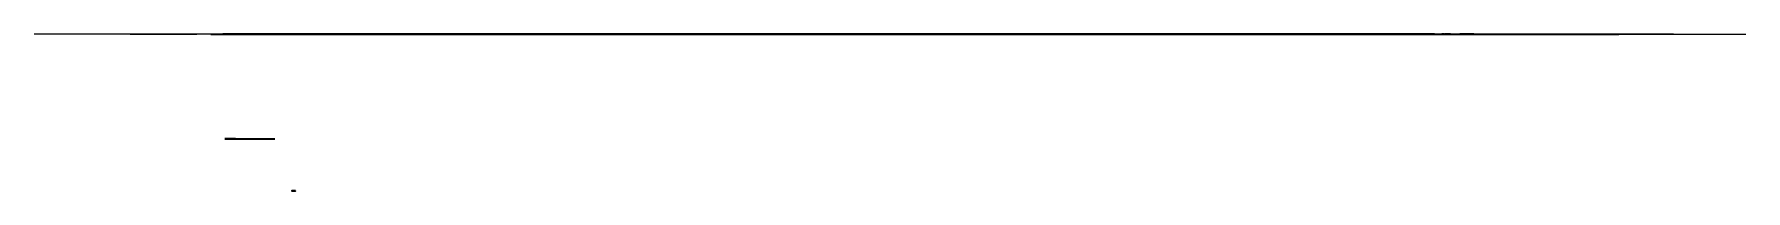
# Model space of a CAD drawing. Header units: millimetres. Extents: x 2546 to 19456, y -1548 to 0.
import ezdxf

# ---------------------------------------------------------------- set-up
doc = ezdxf.new("R2010")
doc.units = ezdxf.units.MM
doc.header["$PDMODE"] = 35
for name, pattern in [('GOST2.303 6', [12, 8, -1.5, 1, -1.5]), ('HIDDEN2', [4.7625, 3.175, -1.5875]), ('ГОСТ 2.303 5', [24, 20, -1.5, 1, -1.5])]:
    doc.linetypes.add(name, pattern=pattern)
for name, color, linetype, lineweight in [('Колонна', 1, 'Continuous', 30), ('Осевая', 40, 'GOST2.303 6', 13), ('Пунктирная', 1, 'HIDDEN2', 13), ('Размеры', 4, 'Continuous', 13), ('СПДС_Осевая', 40, 'Continuous', 18), ('Тонкая', 4, 'Continuous', 13)]:
    doc.layers.add(name, color=color, linetype=linetype, lineweight=lineweight)
doc.layers.add('Стандарт', color=252, linetype='Continuous')
doc.styles.add('ГОСТ 2.304', font='cs_gost2304a.shx', dxfattribs={"oblique": 15})
doc.dimstyles.new('СПДС', dxfattribs={"dimscale": 200, "dimtxt": 2.5, "dimasz": 2.5, "dimexe": 1.25, "dimexo": 1, "dimtad": 1, "dimdec": 0, "dimtxsty": 'ГОСТ 2.304', "dimblk": 'ARCHTICK', "dimcen": 2.5, "dimdle": 2, "dimadec": 0, "dimazin": 2, "dimtfac": 0.75, "dimtdec": 0, "dimtmove": 1, "dimatfit": 3, "dimfxl": 1, "dimtolj": 1, "dimarcsym": 1})

# ---------------------------------------------------------------- blocks, each defined once
blk = doc.blocks.new('*U72')
at = {"layer": 'Defpoints', "ltscale": 10}
for p, q in [((3721, 2065), (3750, 1945)), ((4010, 2090), (3740, 2090)), ((3880, 2020), (3890, 2030)), ((3890, 2030), (4010, 2030)), ((4010, 2030), (4010, 2090)), ((3421, 1915), (3450, 1795)), ((3777, 1940), (3440, 1940)), ((3800, 1900), (3506, 1753)), ((3750, 1945), (3782, 1945)), ((3800, 1900), (3781, 1937)), ((3806, 1903), (3786, 1942)), ((3806, 1903), (3880, 1940)), ((3880, 1940), (3880, 2020)), ((3121, 1765), (3150, 1645)), ((3477, 1790), (3140, 1790)), ((3500, 1750), (3206, 1603)), ((3450, 1795), (3482, 1795)), ((3500, 1750), (3481, 1787)), ((3486, 1792), (3506, 1753)), ((2821, 1615), (2850, 1495)), ((3177, 1640), (2840, 1640)), ((3200, 1600), (2906, 1453)), ((3150, 1645), (3182, 1645)), ((3200, 1600), (3181, 1637)), ((3186, 1642), (3206, 1603)), ((2521, 1465), (2550, 1345)), ((2877, 1490), (2540, 1490)), ((2900, 1450), (2606, 1303)), ((2850, 1495), (2882, 1495)), ((2900, 1450), (2881, 1487)), ((2886, 1492), (2906, 1453)), ((2277, 1190), (1940, 1190)), ((2221, 1315), (2250, 1195)), ((2577, 1340), (2240, 1340)), ((2250, 1195), (2282, 1195)), ((2300, 1150), (2281, 1187)), ((2286, 1192), (2306, 1153)), ((2600, 1300), (2306, 1153)), ((2550, 1345), (2582, 1345)), ((2600, 1300), (2581, 1337)), ((2586, 1342), (2606, 1303)), ((1621, 1015), (1650, 895)), ((1977, 1040), (1640, 1040)), ((1921, 1165), (1950, 1045)), ((1950, 1045), (1982, 1045)), ((2000, 1000), (1981, 1037)), ((1986, 1042), (2006, 1003)), ((2300, 1150), (2006, 1003)), ((1321, 865), (1350, 745)), ((1677, 890), (1340, 890)), ((1700, 850), (1406, 703)), ((1650, 895), (1682, 895)), ((1700, 850), (1681, 887)), ((1686, 892), (1706, 853)), ((2000, 1000), (1706, 853)), ((1021, 715), (1050, 595)), ((1377, 740), (1040, 740)), ((1400, 700), (1106, 553)), ((1350, 745), (1382, 745)), ((1400, 700), (1381, 737)), ((1386, 742), (1406, 703)), ((721, 565), (750, 445)), ((1077, 590), (740, 590)), ((1100, 550), (806, 403)), ((1050, 595), (1082, 595)), ((1100, 550), (1081, 587)), ((1086, 592), (1106, 553)), ((421, 415), (450, 295)), ((777, 440), (440, 440)), ((800, 400), (506, 253)), ((750, 445), (782, 445)), ((800, 400), (781, 437)), ((786, 442), (806, 403)), ((121, 265), (150, 145)), ((477, 290), (140, 290)), ((500, 250), (206, 103)), ((450, 295), (482, 295)), ((500, 250), (481, 287)), ((486, 292), (506, 253)), ((177, 140), (-110, 140)), ((-110, 140), (-110, 80)), ((-110, 80), (10, 80)), ((10, 80), (20, 70)), ((20, 70), (20, 15)), ((20, 15), (30, 15)), ((200, 100), (30, 15)), ((150, 145), (182, 145)), ((200, 100), (181, 137)), ((186, 142), (206, 103))]:
    blk.add_line(p, q, dxfattribs=at)
for centre, radius, start, end in [((3740, 2070), 20, 90, 193.7512), ((3440, 1920), 20, 90, 193.7512), ((3777, 1935), 5, 26.5651, 90), ((3782, 1940), 5, 26.5651, 90), ((3140, 1770), 20, 90, 193.7512), ((3477, 1785), 5, 26.5651, 90), ((3482, 1790), 5, 26.5651, 90), ((2840, 1620), 20, 90, 193.7512), ((3177, 1635), 5, 26.5651, 90), ((3182, 1640), 5, 26.5651, 90), ((2540, 1470), 20, 90, 193.7512), ((2877, 1485), 5, 26.5651, 90), ((2882, 1490), 5, 26.5651, 90), ((1940, 1170), 20, 90, 193.7512), ((2240, 1320), 20, 90, 193.7512), ((2277, 1185), 5, 26.5651, 90), ((2282, 1190), 5, 26.5651, 90), ((2577, 1335), 5, 26.5651, 90), ((2582, 1340), 5, 26.5651, 90), ((1640, 1020), 20, 90, 193.7512), ((1977, 1035), 5, 26.5651, 90), ((1982, 1040), 5, 26.5651, 90), ((1340, 870), 20, 90, 193.7512), ((1677, 885), 5, 26.5651, 90), ((1682, 890), 5, 26.5651, 90), ((1040, 720), 20, 90, 193.7512), ((1377, 735), 5, 26.5651, 90), ((1382, 740), 5, 26.5651, 90), ((740, 570), 20, 90, 193.7512), ((1077, 585), 5, 26.5651, 90), ((1082, 590), 5, 26.5651, 90), ((440, 420), 20, 90, 193.7512), ((777, 435), 5, 26.5651, 90), ((782, 440), 5, 26.5651, 90), ((140, 270), 20, 90, 193.7512), ((477, 285), 5, 26.5651, 90), ((482, 290), 5, 26.5651, 90), ((177, 135), 5, 26.5651, 90), ((182, 140), 5, 26.5651, 90)]:
    blk.add_arc(centre, radius, start, end, dxfattribs=at)
blk = doc.blocks.new('APF110500_1k1')
at = {"ltscale": 100}
blk.add_lwpolyline([(14.5, 240), (62, 240), (62, 248), (-62, 248), (-62, 240), (-14.5, 240, -0.4142136), (-2.5, 228), (-2.5, 20, -0.4142136), (-14.5, 8), (-62, 8), (-62, 0), (62, 0), (62, 8), (14.5, 8, -0.4142136), (2.5, 20), (2.5, 228, -0.4142136)], format="xyb", close=True, dxfattribs=at)
blk = doc.blocks.new('*U73')
at = {"layer": 'Defpoints', "ltscale": 10}
for p, q in [((1321, 865), (1350, 745)), ((1610, 890), (1340, 890)), ((1610, 830), (1610, 890)), ((1021, 715), (1050, 595)), ((1377, 740), (1040, 740)), ((1400, 700), (1106, 553)), ((1350, 745), (1382, 745)), ((1400, 700), (1381, 737)), ((1406, 703), (1386, 742)), ((1406, 703), (1480, 740)), ((1480, 820), (1490, 830)), ((1480, 740), (1480, 820)), ((1490, 830), (1610, 830)), ((721, 565), (750, 445)), ((1077, 590), (740, 590)), ((1100, 550), (806, 403)), ((1050, 595), (1082, 595)), ((1100, 550), (1081, 587)), ((1086, 592), (1106, 553)), ((421, 415), (450, 295)), ((777, 440), (440, 440)), ((800, 400), (506, 253)), ((750, 445), (782, 445)), ((800, 400), (781, 437)), ((786, 442), (806, 403)), ((121, 265), (150, 145)), ((477, 290), (140, 290)), ((500, 250), (206, 103)), ((450, 295), (482, 295)), ((500, 250), (481, 287)), ((486, 292), (506, 253)), ((177, 140), (-110, 140)), ((-110, 140), (-110, 80)), ((-110, 80), (10, 80)), ((10, 80), (20, 70)), ((20, 70), (20, 15)), ((20, 15), (30, 15)), ((200, 100), (30, 15)), ((150, 145), (182, 145)), ((200, 100), (181, 137)), ((186, 142), (206, 103))]:
    blk.add_line(p, q, dxfattribs=at)
for centre, radius, start, end in [((1340, 870), 20, 90, 193.7512), ((1040, 720), 20, 90, 193.7512), ((1377, 735), 5, 26.5651, 90), ((1382, 740), 5, 26.5651, 90), ((740, 570), 20, 90, 193.7512), ((1077, 585), 5, 26.5651, 90), ((1082, 590), 5, 26.5651, 90), ((440, 420), 20, 90, 193.7512), ((777, 435), 5, 26.5651, 90), ((782, 440), 5, 26.5651, 90), ((140, 270), 20, 90, 193.7512), ((477, 285), 5, 26.5651, 90), ((482, 290), 5, 26.5651, 90), ((177, 135), 5, 26.5651, 90), ((182, 140), 5, 26.5651, 90)]:
    blk.add_arc(centre, radius, start, end, dxfattribs=at)
blk = doc.blocks.new('_ArchTick')
at = {"color": 0, "linetype": 'ByBlock', "const_width": 0.15}
blk.add_lwpolyline([(-0.5, -0.5), (0.5, 0.5)], dxfattribs=at)
blk = doc.blocks.new('*D97')
at = {"layer": 'Defpoints', "color": 0, "ltscale": 100, "transparency": 16777216}
for p in [(12760, 1810), (16380, 0), (16380, -1327)]:
    blk.add_point(p, dxfattribs=at)
at = {"layer": 'Размеры', "color": 0, "lineweight": -2, "ltscale": 100, "transparency": 16777216}
for p, q in [((12760, 1710), (12760, -1452)), ((16380, -100), (16380, -1452)), ((12560, -1327), (16580, -1327))]:
    blk.add_line(p, q, dxfattribs=at)
at = {"layer": 'Размеры', "color": 0, "lineweight": -2, "ltscale": 100, "transparency": 16777216, "xscale": 250, "yscale": 250, "zscale": 250, "rotation": 180}
blk.add_blockref('_ArchTick', (12760, -1327), dxfattribs=at)
at = {"layer": 'Размеры', "color": 0, "lineweight": -2, "ltscale": 100, "transparency": 16777216, "xscale": 250, "yscale": 250, "zscale": 250}
blk.add_blockref('_ArchTick', (16380, -1327), dxfattribs=at)
at = {"layer": 'Размеры', "color": 0, "ltscale": 100, "transparency": 16777216, "insert": (14570, -1139), "char_height": 250, "attachment_point": 5, "style": 'ГОСТ 2.304'}
blk.add_mtext('\\A1;3620', dxfattribs=at)
blk = doc.blocks.new('*D98')
at = {"layer": 'Defpoints', "color": 0, "ltscale": 100, "transparency": 16777216}
for p in [(12760, 129), (12290, -300), (12760, -1327)]:
    blk.add_point(p, dxfattribs=at)
at = {"layer": 'Размеры', "color": 0, "lineweight": -2, "ltscale": 100, "transparency": 16777216}
for p, q in [((12760, 29), (12760, -1452)), ((12290, -400), (12290, -1452)), ((12090, -1327), (12960, -1327)), ((12525, -1327), (12703, -1920)), ((12703, -1920), (13491, -1920))]:
    blk.add_line(p, q, dxfattribs=at)
at = {"layer": 'Размеры', "color": 0, "lineweight": -2, "ltscale": 100, "transparency": 16777216, "xscale": 250, "yscale": 250, "zscale": 250, "rotation": 180}
blk.add_blockref('_ArchTick', (12290, -1327), dxfattribs=at)
at = {"layer": 'Размеры', "color": 0, "lineweight": -2, "ltscale": 100, "transparency": 16777216, "xscale": 250, "yscale": 250, "zscale": 250}
blk.add_blockref('_ArchTick', (12760, -1327), dxfattribs=at)
at = {"layer": 'Размеры', "color": 0, "ltscale": 100, "transparency": 16777216, "insert": (13097, -1733), "char_height": 250, "attachment_point": 5, "style": 'ГОСТ 2.304'}
blk.add_mtext('\\A1;470', dxfattribs=at)
blk = doc.blocks.new('*D99')
at = {"layer": 'Defpoints', "color": 0, "ltscale": 100, "transparency": 16777216}
for p in [(11860, 1810), (12290, -300), (12290, -1327)]:
    blk.add_point(p, dxfattribs=at)
at = {"layer": 'Размеры', "color": 0, "lineweight": -2, "ltscale": 100, "transparency": 16777216}
for p, q in [((11860, 1710), (11860, -1452)), ((12290, -400), (12290, -1452)), ((11660, -1327), (12490, -1327)), ((12075, -1327), (11863, -1931)), ((11863, -1931), (11076, -1931))]:
    blk.add_line(p, q, dxfattribs=at)
at = {"layer": 'Размеры', "color": 0, "lineweight": -2, "ltscale": 100, "transparency": 16777216, "xscale": 250, "yscale": 250, "zscale": 250, "rotation": 180}
blk.add_blockref('_ArchTick', (11860, -1327), dxfattribs=at)
at = {"layer": 'Размеры', "color": 0, "lineweight": -2, "ltscale": 100, "transparency": 16777216, "xscale": 250, "yscale": 250, "zscale": 250}
blk.add_blockref('_ArchTick', (12290, -1327), dxfattribs=at)
at = {"layer": 'Размеры', "color": 0, "ltscale": 100, "transparency": 16777216, "insert": (11469, -1743), "char_height": 250, "attachment_point": 5, "style": 'ГОСТ 2.304'}
blk.add_mtext('\\A1;430', dxfattribs=at)
blk = doc.blocks.new('*D100')
at = {"layer": 'Defpoints', "color": 0, "ltscale": 100, "transparency": 16777216}
for p in [(7960, 3760), (11860, 1810), (11860, -1327)]:
    blk.add_point(p, dxfattribs=at)
at = {"layer": 'Размеры', "color": 0, "lineweight": -2, "ltscale": 100, "transparency": 16777216}
for p, q in [((7960, 3660), (7960, -1452)), ((11860, 1710), (11860, -1452)), ((7760, -1327), (12060, -1327))]:
    blk.add_line(p, q, dxfattribs=at)
at = {"layer": 'Размеры', "color": 0, "lineweight": -2, "ltscale": 100, "transparency": 16777216, "xscale": 250, "yscale": 250, "zscale": 250, "rotation": 180}
blk.add_blockref('_ArchTick', (7960, -1327), dxfattribs=at)
at = {"layer": 'Размеры', "color": 0, "lineweight": -2, "ltscale": 100, "transparency": 16777216, "xscale": 250, "yscale": 250, "zscale": 250}
blk.add_blockref('_ArchTick', (11860, -1327), dxfattribs=at)
at = {"layer": 'Размеры', "color": 0, "ltscale": 100, "transparency": 16777216, "insert": (9910, -1139), "char_height": 250, "attachment_point": 5, "style": 'ГОСТ 2.304'}
blk.add_mtext('\\A1;3900', dxfattribs=at)
blk = doc.blocks.new('*D101')
at = {"layer": 'Defpoints', "color": 0, "ltscale": 100, "transparency": 16777216}
for p in [(7960, 0), (7490, -300), (7960, -1327)]:
    blk.add_point(p, dxfattribs=at)
at = {"layer": 'Размеры', "color": 0, "lineweight": -2, "ltscale": 100, "transparency": 16777216}
for p, q in [((7960, -100), (7960, -1452)), ((7490, -400), (7490, -1452)), ((7290, -1327), (8160, -1327)), ((7725, -1327), (7903, -1920)), ((7903, -1920), (8691, -1920))]:
    blk.add_line(p, q, dxfattribs=at)
at = {"layer": 'Размеры', "color": 0, "lineweight": -2, "ltscale": 100, "transparency": 16777216, "xscale": 250, "yscale": 250, "zscale": 250, "rotation": 180}
blk.add_blockref('_ArchTick', (7490, -1327), dxfattribs=at)
at = {"layer": 'Размеры', "color": 0, "lineweight": -2, "ltscale": 100, "transparency": 16777216, "xscale": 250, "yscale": 250, "zscale": 250}
blk.add_blockref('_ArchTick', (7960, -1327), dxfattribs=at)
at = {"layer": 'Размеры', "color": 0, "ltscale": 100, "transparency": 16777216, "insert": (8297, -1733), "char_height": 250, "attachment_point": 5, "style": 'ГОСТ 2.304'}
blk.add_mtext('\\A1;470', dxfattribs=at)
blk = doc.blocks.new('*D102')
at = {"layer": 'Defpoints', "color": 0, "ltscale": 100, "transparency": 16777216}
for p in [(5560, 4510), (7060, 3760), (7060, -1327)]:
    blk.add_point(p, dxfattribs=at)
at = {"layer": 'Размеры', "color": 0, "lineweight": -2, "ltscale": 100, "transparency": 16777216}
for p, q in [((5560, 4410), (5560, -1452)), ((7060, 3660), (7060, -1452)), ((5360, -1327), (7260, -1327))]:
    blk.add_line(p, q, dxfattribs=at)
at = {"layer": 'Размеры', "color": 0, "lineweight": -2, "ltscale": 100, "transparency": 16777216, "xscale": 250, "yscale": 250, "zscale": 250, "rotation": 180}
blk.add_blockref('_ArchTick', (5560, -1327), dxfattribs=at)
at = {"layer": 'Размеры', "color": 0, "lineweight": -2, "ltscale": 100, "transparency": 16777216, "xscale": 250, "yscale": 250, "zscale": 250}
blk.add_blockref('_ArchTick', (7060, -1327), dxfattribs=at)
at = {"layer": 'Размеры', "color": 0, "ltscale": 100, "transparency": 16777216, "insert": (6310, -1139), "char_height": 250, "attachment_point": 5, "style": 'ГОСТ 2.304'}
blk.add_mtext('\\A1;1500', dxfattribs=at)
blk = doc.blocks.new('*D103')
at = {"layer": 'Defpoints', "color": 0, "ltscale": 100, "transparency": 16777216}
for p in [(5560, 4510), (4490, -300), (5560, -1327)]:
    blk.add_point(p, dxfattribs=at)
at = {"layer": 'Размеры', "color": 0, "lineweight": -2, "ltscale": 100, "transparency": 16777216}
for p, q in [((5560, 4410), (5560, -1452)), ((4490, -400), (4490, -1452)), ((4290, -1327), (5760, -1327))]:
    blk.add_line(p, q, dxfattribs=at)
at = {"layer": 'Размеры', "color": 0, "lineweight": -2, "ltscale": 100, "transparency": 16777216, "xscale": 250, "yscale": 250, "zscale": 250, "rotation": 180}
blk.add_blockref('_ArchTick', (4490, -1327), dxfattribs=at)
at = {"layer": 'Размеры', "color": 0, "lineweight": -2, "ltscale": 100, "transparency": 16777216, "xscale": 250, "yscale": 250, "zscale": 250}
blk.add_blockref('_ArchTick', (5560, -1327), dxfattribs=at)
at = {"layer": 'Размеры', "color": 0, "ltscale": 100, "transparency": 16777216, "insert": (5025, -1139), "char_height": 250, "attachment_point": 5, "style": 'ГОСТ 2.304'}
blk.add_mtext('\\A1;1070', dxfattribs=at)
blk = doc.blocks.new('*D104')
at = {"layer": 'Defpoints', "color": 0, "ltscale": 100, "transparency": 16777216}
for p in [(18000, 0), (16380, -776), (18000, -1327)]:
    blk.add_point(p, dxfattribs=at)
at = {"layer": 'Размеры', "color": 0, "lineweight": -2, "ltscale": 100, "transparency": 16777216}
for p, q in [((18000, -100), (18000, -1452)), ((16380, -876), (16380, -1452)), ((16180, -1327), (18200, -1327))]:
    blk.add_line(p, q, dxfattribs=at)
at = {"layer": 'Размеры', "color": 0, "lineweight": -2, "ltscale": 100, "transparency": 16777216, "xscale": 250, "yscale": 250, "zscale": 250, "rotation": 180}
blk.add_blockref('_ArchTick', (16380, -1327), dxfattribs=at)
at = {"layer": 'Размеры', "color": 0, "lineweight": -2, "ltscale": 100, "transparency": 16777216, "xscale": 250, "yscale": 250, "zscale": 250}
blk.add_blockref('_ArchTick', (18000, -1327), dxfattribs=at)
at = {"layer": 'Размеры', "color": 0, "ltscale": 100, "transparency": 16777216, "insert": (17190, -1139), "char_height": 250, "attachment_point": 5, "style": 'ГОСТ 2.304'}
blk.add_mtext('\\A1;1620', dxfattribs=at)
blk = doc.blocks.new('*D105')
at = {"layer": 'Defpoints', "color": 0, "ltscale": 100, "transparency": 16777216}
for p in [(7060, 1104), (7490, -300), (7490, -1327)]:
    blk.add_point(p, dxfattribs=at)
at = {"layer": 'Размеры', "color": 0, "lineweight": -2, "ltscale": 100, "transparency": 16777216}
for p, q in [((7060, 1004), (7060, -1452)), ((7490, -400), (7490, -1452)), ((6860, -1327), (7690, -1327)), ((7275, -1327), (7178, -1927)), ((7178, -1927), (6390, -1927))]:
    blk.add_line(p, q, dxfattribs=at)
at = {"layer": 'Размеры', "color": 0, "lineweight": -2, "ltscale": 100, "transparency": 16777216, "xscale": 250, "yscale": 250, "zscale": 250, "rotation": 180}
blk.add_blockref('_ArchTick', (7060, -1327), dxfattribs=at)
at = {"layer": 'Размеры', "color": 0, "lineweight": -2, "ltscale": 100, "transparency": 16777216, "xscale": 250, "yscale": 250, "zscale": 250}
blk.add_blockref('_ArchTick', (7490, -1327), dxfattribs=at)
at = {"layer": 'Размеры', "color": 0, "ltscale": 100, "transparency": 16777216, "insert": (6784, -1739), "char_height": 250, "attachment_point": 5, "style": 'ГОСТ 2.304'}
blk.add_mtext('\\A1;430', dxfattribs=at)
blk = doc.blocks.new('*D106')
at = {"layer": 'Defpoints', "color": 0, "ltscale": 100, "transparency": 16777216}
for p in [(4490, -300), (7490, -771), (7490, -2305)]:
    blk.add_point(p, dxfattribs=at)
at = {"layer": 'Размеры', "color": 0, "lineweight": -2, "ltscale": 100, "transparency": 16777216}
for p, q in [((4490, -400), (4490, -2430)), ((7490, -871), (7490, -2430)), ((4290, -2305), (7690, -2305))]:
    blk.add_line(p, q, dxfattribs=at)
at = {"layer": 'Размеры', "color": 0, "lineweight": -2, "ltscale": 100, "transparency": 16777216, "xscale": 250, "yscale": 250, "zscale": 250, "rotation": 180}
blk.add_blockref('_ArchTick', (4490, -2305), dxfattribs=at)
at = {"layer": 'Размеры', "color": 0, "lineweight": -2, "ltscale": 100, "transparency": 16777216, "xscale": 250, "yscale": 250, "zscale": 250}
blk.add_blockref('_ArchTick', (7490, -2305), dxfattribs=at)
at = {"layer": 'Размеры', "color": 0, "ltscale": 100, "transparency": 16777216, "insert": (5990, -2118), "char_height": 250, "attachment_point": 5, "style": 'ГОСТ 2.304'}
blk.add_mtext('\\A1;3000', dxfattribs=at)
blk = doc.blocks.new('*D107')
at = {"layer": 'Defpoints', "color": 0, "ltscale": 100, "transparency": 16777216}
for p in [(7490, -771), (12290, -771), (12290, -2305)]:
    blk.add_point(p, dxfattribs=at)
at = {"layer": 'Размеры', "color": 0, "lineweight": -2, "ltscale": 100, "transparency": 16777216}
for p, q in [((7490, -871), (7490, -2430)), ((12290, -871), (12290, -2430)), ((7290, -2305), (12490, -2305))]:
    blk.add_line(p, q, dxfattribs=at)
at = {"layer": 'Размеры', "color": 0, "lineweight": -2, "ltscale": 100, "transparency": 16777216, "xscale": 250, "yscale": 250, "zscale": 250, "rotation": 180}
blk.add_blockref('_ArchTick', (7490, -2305), dxfattribs=at)
at = {"layer": 'Размеры', "color": 0, "lineweight": -2, "ltscale": 100, "transparency": 16777216, "xscale": 250, "yscale": 250, "zscale": 250}
blk.add_blockref('_ArchTick', (12290, -2305), dxfattribs=at)
at = {"layer": 'Размеры', "color": 0, "ltscale": 100, "transparency": 16777216, "insert": (9890, -2118), "char_height": 250, "attachment_point": 5, "style": 'ГОСТ 2.304'}
blk.add_mtext('\\A1;4800', dxfattribs=at)
blk = doc.blocks.new('*D108')
at = {"layer": 'Defpoints', "color": 0, "ltscale": 100, "transparency": 16777216}
for p in [(12290, -300), (18000, -1848), (18000, -2305)]:
    blk.add_point(p, dxfattribs=at)
at = {"layer": 'Размеры', "color": 0, "lineweight": -2, "ltscale": 100, "transparency": 16777216}
for p, q in [((12290, -400), (12290, -2430)), ((18000, -1948), (18000, -2430)), ((12090, -2305), (18200, -2305))]:
    blk.add_line(p, q, dxfattribs=at)
at = {"layer": 'Размеры', "color": 0, "lineweight": -2, "ltscale": 100, "transparency": 16777216, "xscale": 250, "yscale": 250, "zscale": 250, "rotation": 180}
blk.add_blockref('_ArchTick', (12290, -2305), dxfattribs=at)
at = {"layer": 'Размеры', "color": 0, "lineweight": -2, "ltscale": 100, "transparency": 16777216, "xscale": 250, "yscale": 250, "zscale": 250}
blk.add_blockref('_ArchTick', (18000, -2305), dxfattribs=at)
at = {"layer": 'Размеры', "color": 0, "ltscale": 100, "transparency": 16777216, "insert": (15145, -2118), "char_height": 250, "attachment_point": 5, "style": 'ГОСТ 2.304'}
blk.add_mtext('\\A1;5710', dxfattribs=at)
blk = doc.blocks.new('A$Cf367c6b0')
at = {"layer": 'Defpoints', "linetype": 'Continuous', "ltscale": 100}
for p, q in [((-9306, 4885), (-9341, 4850)), ((-9341, 4850), (-9141, 4650)), ((-9141, 4721), (-9306, 4885)), ((-9141, 4721), (-8976, 4885)), ((-8941, 4850), (-9141, 4650)), ((-8976, 4885), (-8941, 4850)), ((-9141, 4650), (-9141, 4721)), ((-9141, 4650), (-9141, 4721)), ((-5169, 4135), (-5205, 4100)), ((-5205, 4100), (-5005, 3900)), ((-5005, 3971), (-5169, 4135)), ((-5005, 3971), (-4840, 4135)), ((-4805, 4100), (-5005, 3900)), ((-4840, 4135), (-4805, 4100)), ((-5005, 3900), (-5005, 3971)), ((-5005, 3900), (-5005, 3971))]:
    blk.add_line(p, q, dxfattribs=at)
for points in [[(-9141, 4650), (-9141, 5250)], [(-9141, 5250), (-8084, 5250)], [(-12717, 4650), (-8991, 4650)], [(-5005, 3900), (-5005, 4500)], [(-5005, 4500), (-3948, 4500)], [(-10122, 3900), (-4855, 3900)]]:
    blk.add_lwpolyline(points, dxfattribs=at)
at = {"layer": 'Пунктирная', "ltscale": 100}
blk.add_line((337, 0), (-13702, 0), dxfattribs=at)
at = {"layer": 'Размеры', "ltscale": 100}
for p, q in [((-2, -100), (-2, -1452)), ((-1622, -876), (-1622, -1452)), ((-1822, -1327), (198, -1327))]:
    blk.add_line(p, q, dxfattribs=at)
at = {"layer": 'СПДС_Осевая', "linetype": 'ГОСТ 2.303 5', "ltscale": 100}
blk.add_line((0, 569), (0, -1848), dxfattribs=at)
at = {"layer": 'Тонкая', "linetype": 'Continuous', "ltscale": 100}
for p, q in [((-14214, 4745), (-14250, 4710)), ((-14050, 4581), (-14214, 4745)), ((-14050, 4581), (-13885, 4745)), ((-13885, 4745), (-13850, 4710)), ((-14250, 4710), (-14050, 4510)), ((-13850, 4710), (-14050, 4510)), ((-14050, 4510), (-14050, 4581)), ((-14050, 4510), (-14050, 4581)), ((-8460, 3995), (-8496, 3960)), ((-8496, 3960), (-8296, 3760)), ((-8296, 3831), (-8460, 3995)), ((-8296, 3831), (-8131, 3995)), ((-8096, 3960), (-8296, 3760)), ((-8131, 3995), (-8096, 3960)), ((-8296, 3760), (-8296, 3831)), ((-8296, 3760), (-8296, 3831)), ((-3965, 2045), (-4000, 2010)), ((-3800, 1881), (-3965, 2045)), ((-3800, 1881), (-3636, 2045)), ((-3636, 2045), (-3600, 2010)), ((-4000, 2010), (-3800, 1810)), ((-3600, 2010), (-3800, 1810)), ((-3800, 1810), (-3800, 1881)), ((-3800, 1810), (-3800, 1881)), ((375, 235), (340, 200)), ((340, 200), (540, 0)), ((540, 71), (375, 235)), ((540, 71), (704, 235)), ((740, 200), (540, 0)), ((704, 235), (740, 200)), ((540, 0), (540, 71)), ((540, 0), (540, 71)), ((-14474, -65), (-14509, -100)), ((-14509, -100), (-14309, -300)), ((-14309, -229), (-14474, -65)), ((-14309, -229), (-14144, -65)), ((-14109, -100), (-14309, -300)), ((-14144, -65), (-14109, -100)), ((-14309, -300), (-14309, -229)), ((-14309, -300), (-14309, -229))]:
    blk.add_line(p, q, dxfattribs=at)
for points in [[(-14050, 5110), (-15035, 5110)], [(-14050, 4510), (-14050, 5110)], [(-13512, 4510), (-14200, 4510)], [(-8296, 3760), (-8296, 4360)], [(-8296, 4360), (-7239, 4360)], [(-10103, 3760), (-8146, 3760)], [(-3800, 1810), (-3800, 2410)], [(-3800, 2410), (-2869, 2410)], [(-5293, 1810), (-3650, 1810)], [(540, 0), (540, 600)], [(540, 600), (1454, 600)], [(-14309, 300), (-15455, 300)], [(-14309, -300), (-14309, 300)], [(337, 0), (690, 0)], [(-13512, -300), (-14459, -300)]]:
    blk.add_lwpolyline(points, dxfattribs=at)
at = {"layer": 'Размеры', "ltscale": 100, "xscale": 250, "yscale": 250, "zscale": 250, "rotation": 180}
blk.add_blockref('_ArchTick', (-1622, -1327), dxfattribs=at)
at = {"layer": 'Размеры', "ltscale": 100, "xscale": 250, "yscale": 250, "zscale": 250}
blk.add_blockref('_ArchTick', (-2, -1327), dxfattribs=at)
at = {"layer": 'Defpoints', "linetype": 'Continuous', "ltscale": 100, "char_height": 250, "width": 1578.43, "attachment_point": 1, "style": 'ГОСТ 2.304'}
for s, insert in [('\\f|b0|i0|c1|p0;\\W1.0000000000;\\Q0.2617993878;\\T1.0000000000;\\o\\l+4,650', (-9022, 5590)), ('\\f|b0|i0|c1|p0;\\W1.0000000000;\\Q0.2617993878;\\T1.0000000000;\\o\\l+3,900', (-4886, 4840))]:
    blk.add_mtext(s, dxfattribs=dict(at, insert=insert))
at = {"layer": 'Размеры', "ltscale": 100, "insert": (-812, -1136), "char_height": 250, "attachment_point": 5, "style": 'ГОСТ 2.304'}
blk.add_mtext('\\A1;1620', dxfattribs=at)
at = {"layer": 'Тонкая', "linetype": 'Continuous', "ltscale": 100, "char_height": 250, "attachment_point": 1, "style": 'ГОСТ 2.304'}
for s, insert, width in [('\\f|b0|i0|c1|p0;\\W1.0000000000;\\Q0.2617993878;\\T1.0000000000;\\o\\l+4,510', (-14916, 5450), 1530.81), ('\\f|b0|i0|c1|p0;\\W1.0000000000;\\Q0.2617993878;\\T1.0000000000;\\o\\l+3,760', (-8177, 4700), 1578.43), ('\\f|b0|i0|c1|p0;\\W1.0000000000;\\Q0.2617993878;\\T1.0000000000;\\o\\l+1,810', (-3682, 2750), 1483.2), ('\\f|b0|i0|c1|p0;\\W1.0000000000;\\Q0.2617993878;\\T1.0000000000;\\o\\l0.000', (654, 940), 1272.95), ('\\f|b0|i0|c1|p0;\\W1.0000000000;\\Q0.2617993878;\\T1.0000000000;\\o\\l-0,300', (-15337, 640), 1578.43), ('\\f|b0|i0|c1|p0;\\W1.0000000000;\\Q0.2617993878;\\T1.0000000000;\\o\\lНиз МК', (-15318, 210), 1626.51)]:
    blk.add_mtext(s, dxfattribs=dict(at, insert=insert, width=width))
blk = doc.blocks.new('A$Cebbfc30a')
at = {"ltscale": 100}
for points in [[(-13339, 4270), (-12498.7, 4270), (-12442, 4510), (-13339, 4510)], [(-10998.7, 3520), (-10645, 3520), (-10645, 3760), (-10942, 3760)], [(-10327.6, 3520), (-10098.6, 3520), (-10041.9, 3760), (-10327.6, 3760)], [(-10098.6, 3520), (-6198.6, 1570), (-6141.9, 1810), (-10041.9, 3760)], [(-6198.6, 1570), (-5817.7, 1570), (-5817.7, 1810), (-6141.9, 1810)], [(-5600.9, 1570), (-5298.6, 1570), (-5241.9, 1810), (-5600.9, 1810)], [(-5298.6, 1570), (-2158.6, 0), (-1621.9, 0), (-5241.9, 1810)]]:
    blk.add_lwpolyline(points, close=True, dxfattribs=at)
blk.add_lwpolyline([(-10942, 3760), (-12442, 4510), (-12498.7, 4270), (-10998.7, 3520)], dxfattribs=at)
at = {"layer": 'Defpoints', "ltscale": 100}
for points in [[(-12552, 4650), (-13512, 4650), (-13512, 4510), (-12552, 4510)], [(-10151.9, 3900), (-10832, 3900), (-10832, 3760), (-10151.9, 3760)], [(-5351.9, 1950), (-6031.9, 1950), (-6031.9, 1810), (-5351.9, 1810)]]:
    blk.add_lwpolyline(points, close=True, dxfattribs=at)
at = {"layer": 'Колонна', "ltscale": 10}
for points in [[(-13592, 4262), (-13432, 4262), (-13432, -300), (-13592, -300)], [(-10592, 3512), (-10432, 3512), (-10432, -300), (-10592, -300)], [(-5791.9, 1562), (-5631.9, 1562), (-5631.9, -300), (-5791.9, -300)]]:
    blk.add_lwpolyline(points, close=True, dxfattribs=at)
at = {"layer": 'Осевая', "linetype": 'ГОСТ 2.303 5', "ltscale": 20}
for p, q in [((-13512, -300), (-13512, 4262)), ((-10512, -300), (-10512, 3710.2)), ((-5711.9, -300), (-5711.9, 1760.2))]:
    blk.add_line(p, q, dxfattribs=at)
at = {"layer": 'Пунктирная', "ltscale": 100}
blk.add_line((337.3, 0), (-13702, 0), dxfattribs=at)
at = {"layer": 'СПДС_Осевая', "linetype": 'ГОСТ 2.303 5', "ltscale": 100}
for points in [[(0, 568.7), (0, -1848.4)], [(0, -1848.4), (0, -2848.4)]]:
    blk.add_lwpolyline(points, dxfattribs=at)
at = {"layer": 'СПДС_Осевая', "linetype": 'Continuous', "ltscale": 100}
blk.add_circle((0, -3348.4), 500, dxfattribs=at)
at = {"layer": 'Тонкая', "ltscale": 100}
for p, q in [((-10634.4, 2097.2), (-10634.4, 2107.2)), ((-5631.9, 1562), (-5791.9, 1562))]:
    blk.add_line(p, q, dxfattribs=at)
at = {"ltscale": 100, "rotation": 180}
for p in [(-13512, 4510), (-10512, 3760), (-5711.9, 1810)]:
    blk.add_blockref('APF110500_1k1', p, dxfattribs=at)
at = {"layer": 'Стандарт'}
blk.add_blockref('A$Cf367c6b0', (0, 0), dxfattribs=at)
at = {"layer": 'Тонкая', "ltscale": 100, "xscale": -1}
for name, p in [('*U73', (-10942, 3760)), ('*U72', (-6141.9, 1810)), ('*U72', (-1341.9, -140))]:
    blk.add_blockref(name, p, dxfattribs=at)
at = {"lineweight": 13, "insert": (-7131.8, 6146), "char_height": 300, "width": 480.014, "attachment_point": 1, "style": 'ГОСТ 2.304'}
blk.add_mtext('1-1', dxfattribs=at)
at = {"layer": 'СПДС_Осевая', "linetype": 'Continuous', "ltscale": 100, "insert": (-81.2, -3173.4), "char_height": 350, "width": 618.739, "attachment_point": 1, "style": 'ГОСТ 2.304'}
blk.add_mtext('\\f|b0|i0|c1|p0;\\W1.0000000000;\\Q0.2617993878;\\T1.0000000000;\\o\\l4', dxfattribs=at)
at = {"layer": 'Размеры', "ltscale": 100}
for base, p1, p2, picture, middle in [((-12442, -1326.7), (-13512, -300), (-12442, 4510), '*D103', (-12977, -1139.2)), ((-10942, -1326.7), (-12442, 4510), (-10942, 3760), '*D102', (-11692, -1139.2)), ((-6141.9, -1326.7), (-10041.9, 3760), (-6141.9, 1810), '*D100', (-8091.9, -1139.2)), ((-1621.9, -1326.7), (-5241.9, 1810), (-1621.9, 0), '*D97', (-3431.9, -1139.2)), ((-5241.9, -1326.7), (-5711.9, -300), (-5241.9, 129.1), '*D98', (-5236.3, -1733)), ((-2, -1326.7), (-1621.9, -775.9), (-2, 0), '*D104', (-812, -1139.2)), ((-10041.9, -1326.7), (-10512, -300), (-10041.9, 0), '*D101', (-10036.3, -1733)), ((-10512, -2305.3), (-13512, -300), (-10512, -770.9), '*D106', (-12012, -2117.8)), ((-2, -2305.3), (-5711.9, -300), (-2, -1848.4), '*D108', (-2857, -2117.8)), ((-5711.9, -2305.3), (-10512, -770.9), (-5711.9, -770.9), '*D107', (-8112, -2117.8))]:
    dim = blk.add_linear_dim(base=base, p1=p1, p2=p2, dimstyle='СПДС', override={"dimscale": 100}, dxfattribs=at)
    dim.commit()
    dim.dimension.update_dxf_attribs({"geometry": picture, "text_midpoint": middle, "insert": (-18002, 0)})
for base, p1, p2, picture, middle in [((-5711.9, -1326.7), (-6141.9, 1810), (-5711.9, -300), '*D99', (-6201.1, -1930.7)), ((-10512, -1326.7), (-10942, 1104.1), (-10512, -300), '*D105', (-10886.9, -1927))]:
    dim = blk.add_linear_dim(base=base, p1=p1, p2=p2, dimstyle='СПДС', override={"dimscale": 100}, dxfattribs=at)
    dim.commit()
    dim.dimension.update_dxf_attribs({"geometry": picture, "text_midpoint": middle, "dimtype": 128, "insert": (-18002, 0)})

msp = doc.modelspace()

# ---------------------------------------------------------------- linework, layer by layer
at = {"layer": 'Стандарт', "extrusion": (0, -1, 6.12323e-17), "elevation": 1035}
for points in [[(4428, 4510), (4518, 4270), (4518, 4510), (4428, 4270)], [(4494, 4390), (4925, 3945)]]:
    msp.add_lwpolyline(points, dxfattribs=at)
msp.add_lwpolyline([(4534, 4490), (4494, 4490), (4494, 4290), (4534, 4290)], close=True, dxfattribs=at)
at = {"layer": 'Стандарт', "extrusion": (8.02495e-15, -1, -9.82773e-31), "elevation": 1548}
msp.add_lwpolyline([(5128, 4501), (5093, 4501), (5093, 4431), (5128, 4431)], close=True, dxfattribs=at)

# ---------------------------------------------------------------- block references
at = {"layer": 'Стандарт', "extrusion": (0, -1, 3.06162e-16)}
msp.add_blockref('A$Cebbfc30a', (18002, 0), dxfattribs=at)

doc.saveas('drawing.dxf')
